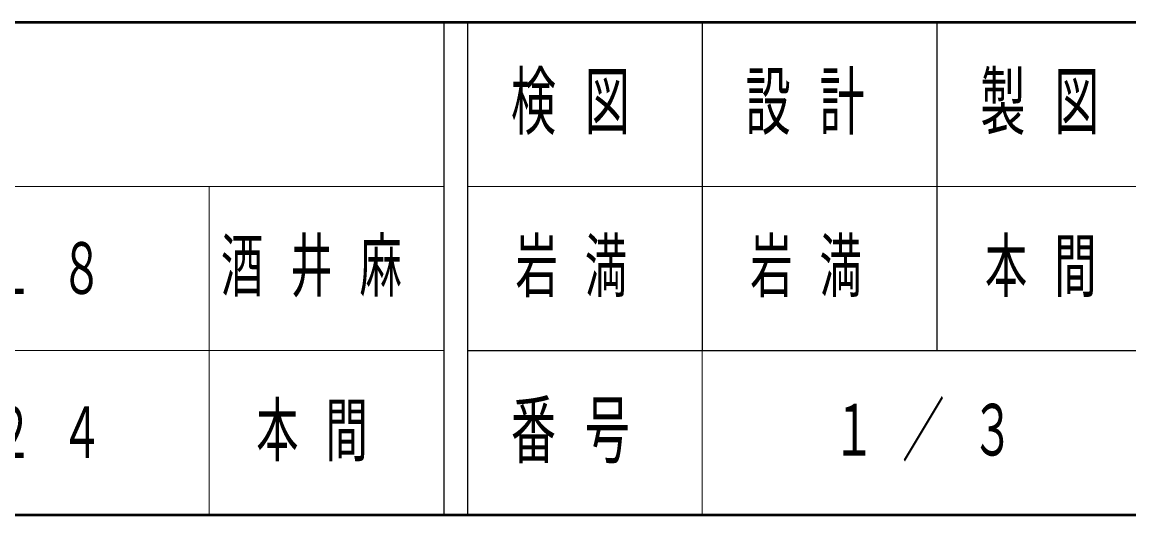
# Model space of a CAD drawing. Units: millimetres on the paper. Extents: x -385 to 0, y -594 to 267.
# Drawn here: x -261.47 to -214.32, y 0 to 21 of the extents above; entities that cross this region are included whole.
import ezdxf

# ---------------------------------------------------------------- set-up
doc = ezdxf.new("R2010")
doc.units = ezdxf.units.MM
doc.layers.add('LY_1', color=7, linetype='Continuous', lineweight=25)
doc.styles.add('ＭＳ ゴシック', font='')
doc.styles.get('ＭＳ ゴシック').set_extended_font_data('MS Gothic')

msp = doc.modelspace()

# ---------------------------------------------------------------- linework, layer by layer
at = {"layer": 'LY_1', "lineweight": 50}
for p, q in [((-385, 21), (0, 21)), ((-385, 0), (0, 0))]:
    msp.add_line(p, q, dxfattribs=at)
at = {"layer": 'LY_1'}
for p, q in [((-243.5, 21), (-243.5, 0)), ((-242.5, 21), (-242.5, 0)), ((-232.5, 21), (-232.5, 7)), ((-222.5, 21), (-222.5, 7)), ((-242.5, 7), (0, 7))]:
    msp.add_line(p, q, dxfattribs=at)
at = {"layer": 'LY_1', "lineweight": 13}
for p, q in [((-385, 14), (-243.5, 14)), ((-253.5, 14), (-253.5, 0)), ((-242.5, 14), (-187.5, 14)), ((-385, 7), (-243.5, 7)), ((-232.5, 7), (-232.5, 0))]:
    msp.add_line(p, q, dxfattribs=at)

# ---------------------------------------------------------------- texts
at = {"layer": 'LY_1', "style": 'ＭＳ ゴシック'}
for s, insert, char_height, attachment_point in [('\\T1.64;\\W0.6;検図', (-237.5, 17.5), 2.346, 5), ('\\T1.64;\\W0.6;設計', (-227.5, 17.5), 2.346, 5), ('\\T1.64;\\W0.6;製図', (-217.5, 17.5), 2.346, 5), ('\\T1.64;\\W0.6;酒井麻', (-253, 10.5), 2.199, 4), ('\\T1.64;\\W0.6;岩満', (-237.5, 10.5), 2.199, 5), ('\\T1.64;\\W0.6;岩満', (-227.5, 10.5), 2.199, 5), ('\\T1.64;\\W0.6;本間', (-217.5, 10.5), 2.199, 5), ('\\T1.64;\\W0.6;２５．０３．１８', (-280.5, 10.5), 2.199, 4), ('\\T1.64;\\W0.6;本間', (-251.5, 3.5), 2.199, 4), ('\\T1.64;\\W0.6;番号', (-237.5, 3.5), 2.346, 5), ('\\T1.64;\\W0.6;１／３', (-222.5, 3.5), 2.199, 5), ('\\T1.64;\\W0.6;２５．０１．２４', (-280.5, 3.5), 2.199, 4)]:
    msp.add_mtext(s, dxfattribs=dict(at, insert=insert, char_height=char_height, attachment_point=attachment_point))

doc.saveas('drawing.dxf')
